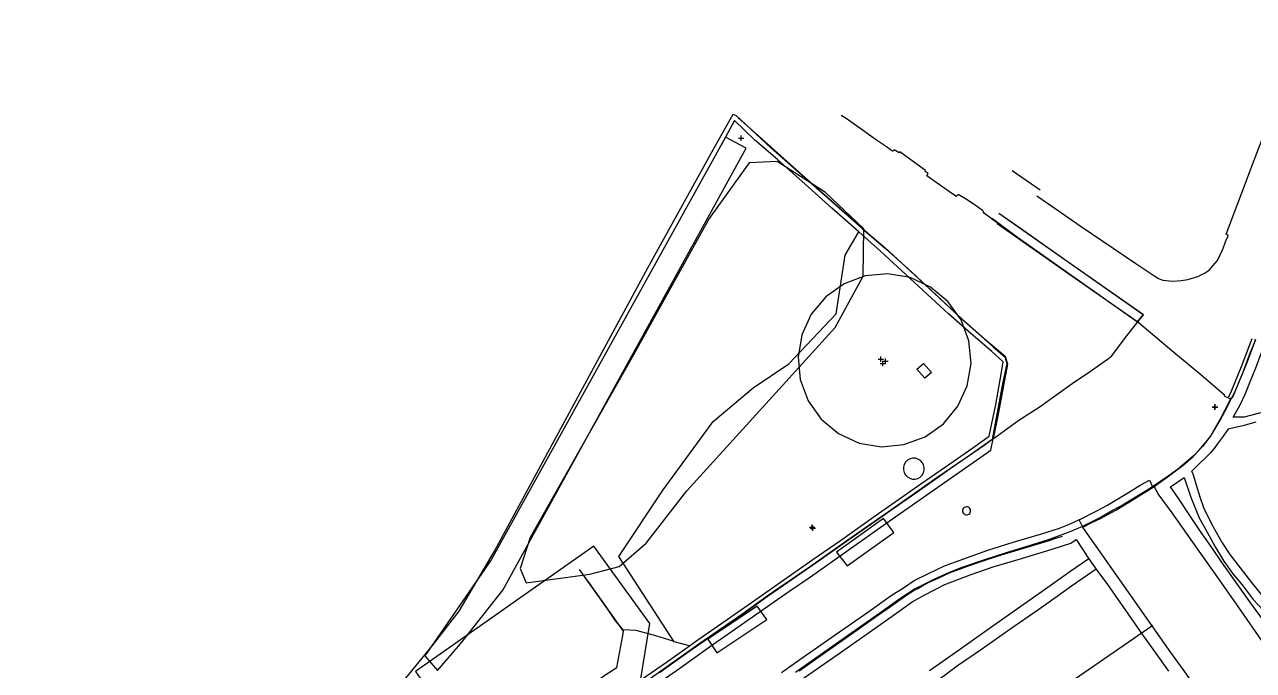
# Model space of a CAD drawing. Header units: metres. Extents: x 353335 to 353543, y 6929896 to 6930115.
# Drawn here: x 353360.86 to 353406.55, y 6930062.49 to 6930086.49 of the extents above; entities that cross this region are included whole.
import ezdxf

# ---------------------------------------------------------------- set-up
doc = ezdxf.new("R2010")
doc.units = ezdxf.units.M
for name, color, linetype in [('01 Overgang i belegg', 7, 'Continuous'), ('03 Benk', 7, 'Continuous'), ('05 Dører', 7, 'Continuous'), ('07 Gressarealer_busker', 7, 'Continuous'), ('08 Busker', 7, 'Continuous'), ('09 Hekk', 7, 'Continuous'), ('5002 Fasadeliv_fortau', 7, 'Continuous'), ('5014 Takkant_takrenne', 7, 'Continuous'), ('6002 MurLoddrett', 7, 'Continuous'), ('6113 Tre_dryppsone', 7, 'Continuous'), ('6113 Tre_stamme', 7, 'Continuous'), ('7001 Vegsenterlinje', 7, 'Continuous'), ('7005 Fortauskant ytre bunn', 7, 'Continuous'), ('7005 Fortauskant ytre topp', 7, 'Continuous'), ('7038 Bunn kantstein', 7, 'Continuous'), ('7038 Topp kantstein bakkant', 7, 'Continuous'), ('7038 Topp kantstein forkant', 7, 'Continuous'), ('7534 Overgangsfelt', 7, 'Continuous'), ('8163 Fordelingsskap', 7, 'Continuous'), ('8250 Kum', 7, 'Continuous'), ('8501 StolpeEnkel_bunn', 7, 'Continuous'), ('8501 StolpeEnkel_topp', 7, 'Continuous')]:
    doc.layers.add(name, color=color, linetype=linetype)

msp = doc.modelspace()

# ---------------------------------------------------------------- linework, layer by layer
at = {"layer": '01 Overgang i belegg', "color": 21, "true_color": 0xff9f80}
for points in [[(353407.823, 6930072.305, 3.339), (353407.435, 6930072.219, 3.324), (353406.208, 6930071.897, 3.3), (353405.801, 6930071.9, 3.3), (353406.037, 6930072.339, 3.311), (353406.254, 6930072.785, 3.299), (353406.409, 6930073.183, 3.318), (353406.641, 6930073.734, 3.34), (353406.887, 6930074.395, 3.36), (353407.168, 6930075.155, 3.373), (353407.573, 6930076.119, 3.408), (353407.87, 6930076.926, 3.42), (353408.216, 6930077.763, 3.46), (353408.497, 6930078.443, 3.469), (353408.78, 6930079.168, 3.502), (353408.873, 6930079.446, 3.502), (353410.206, 6930082.95, 3.628), (353410.585, 6930083.961, 3.66), (353411.022, 6930085.172, 3.697), (353411.524, 6930086.403, 3.728), (353411.576, 6930086.491, 3.734)], [(353383.677, 6930061.491, 3.188), (353385.218, 6930062.566, 3.191), (353386.369, 6930063.384, 3.188), (353389.271, 6930065.415, 3.184), (353390.08, 6930065.964, 3.179), (353392.881, 6930067.945, 3.164), (353395.307, 6930069.643, 3.181), (353396.79, 6930070.677, 3.216), (353396.879, 6930071.1, 3.225), (353397.833, 6930071.786, 3.277), (353398.58, 6930072.278, 3.328), (353399.894, 6930073.211, 3.401), (353400.403, 6930073.549, 3.425), (353401.156, 6930074.078, 3.464), (353401.285, 6930074.185, 3.479), (353401.787, 6930074.867, 3.513), (353402.254, 6930075.438, 3.592), (353403.584, 6930074.316, 3.493), (353404.513, 6930073.552, 3.475), (353405.464, 6930072.738, 3.455), (353405.463, 6930072.697, 3.456), (353405.692, 6930072.582, 3.45)], [(353406.634, 6930071.71, 3.299), (353406.158, 6930071.578, 3.301), (353405.613, 6930071.452, 3.293), (353405.563, 6930071.397, 3.303), (353405.424, 6930071.191, 3.301), (353405.195, 6930070.898, 3.295), (353405.094, 6930070.732, 3.3), (353404.947, 6930070.569, 3.294), (353404.756, 6930070.371, 3.292), (353404.585, 6930070.213, 3.285), (353404.246, 6930069.88, 3.288), (353404.281, 6930069.827, 3.293), (353404.352, 6930069.601, 3.3), (353404.527, 6930069.018, 3.314), (353404.702, 6930068.508, 3.308), (353405.053, 6930067.821, 3.315), (353405.389, 6930067.23, 3.311), (353405.671, 6930066.794, 3.321), (353405.963, 6930066.416, 3.316), (353406.474, 6930065.758, 3.339), (353406.902, 6930065.237, 3.343)], [(353400.197, 6930067.843, 3.23), (353400.076, 6930068.088, 3.239), (353400.729, 6930068.42, 3.245), (353401.104, 6930068.62, 3.238), (353401.905, 6930069.095, 3.259), (353402.342, 6930069.378, 3.269), (353402.69, 6930069.561, 3.276), (353402.796, 6930069.306, 3.264)], [(353407.021, 6930064.21, 3.34), (353406.41, 6930065.038, 3.323), (353405.845, 6930065.837, 3.313), (353405.385, 6930066.483, 3.297), (353405, 6930067.058, 3.291), (353404.581, 6930067.654, 3.301), (353404.185, 6930068.247, 3.286), (353403.776, 6930068.862, 3.257), (353403.467, 6930069.317, 3.279), (353403.973, 6930069.655, 3.285)], [(353403.973, 6930069.655, 3.285), (353404.238, 6930068.895, 3.288), (353404.537, 6930068.163, 3.3), (353404.824, 6930067.627, 3.302), (353405.126, 6930067.082, 3.302), (353405.454, 6930066.548, 3.308), (353405.787, 6930066.079, 3.298), (353406.125, 6930065.663, 3.325), (353406.537, 6930065.127, 3.322), (353406.914, 6930064.724, 3.343)], [(353400.076, 6930068.088, 3.239), (353399.698, 6930067.911, 3.226), (353399.331, 6930067.76, 3.212), (353398.621, 6930067.536, 3.197), (353397.608, 6930067.239, 3.176), (353396.659, 6930066.94, 3.154), (353396.183, 6930066.777, 3.141), (353395.057, 6930066.362, 3.127), (353394.43, 6930066.067, 3.119), (353393.979, 6930065.842, 3.124), (353393.537, 6930065.545, 3.115), (353393.084, 6930065.26, 3.116), (353392.25, 6930064.669, 3.115), (353390.994, 6930063.798, 3.119), (353389.683, 6930062.876, 3.12), (353389.004, 6930062.404, 3.124)], [(353388.935, 6930061.58, 2.932), (353390.949, 6930062.981, 2.931), (353392.157, 6930063.823, 2.933), (353393.117, 6930064.503, 2.944), (353393.863, 6930065.034, 2.951), (353394.327, 6930065.292, 2.956), (353395.073, 6930065.682, 2.984), (353396.017, 6930066.04, 3.021), (353396.906, 6930066.346, 3.061), (353397.806, 6930066.609, 3.105), (353399.062, 6930066.997, 3.164), (353399.758, 6930067.214, 3.196), (353399.964, 6930067.352, 3.199)], [(353399.964, 6930067.352, 3.199), (353400.428, 6930066.63, 3.221), (353400.728, 6930066.208, 3.222), (353401.119, 6930065.678, 3.211), (353401.887, 6930064.576, 3.22), (353402.429, 6930063.806, 3.224), (353402.876, 6930063.186, 3.232), (353403.389, 6930062.455, 3.234)], [(353400.428, 6930066.63, 3.221), (353399.722, 6930066.15, 3.19), (353398.903, 6930065.572, 3.145), (353397.657, 6930064.691, 3.062), (353396.655, 6930063.982, 3.011), (353395.618, 6930063.259, 2.961), (353394.505, 6930062.469, 2.922)], [(353400.699, 6930066.249, 3.222), (353399.791, 6930065.614, 3.184), (353399.246, 6930065.24, 3.154), (353398.575, 6930064.755, 3.103), (353397.496, 6930064.004, 3.042), (353396.437, 6930063.266, 2.963), (353395.588, 6930062.681, 2.946), (353394.816, 6930062.117, 2.924)]]:
    msp.add_polyline3d(points, dxfattribs=at)
at = {"layer": '03 Benk', "color": 151, "true_color": 0x80bfff}
for points in [[(353391.046, 6930066.885, 4), (353391.44, 6930066.374, 3.971), (353393.186, 6930067.613, 3.974), (353392.794, 6930068.133, 3.989), (353391.046, 6930066.885, 4)], [(353386.271, 6930063.655, 4.011), (353386.596, 6930063.142, 3.996), (353388.461, 6930064.38, 4.001), (353388.101, 6930064.875, 3.999), (353386.271, 6930063.655, 4.011)]]:
    msp.add_polyline3d(points, dxfattribs=at)
at = {"layer": '05 Dører', "color": 52, "true_color": 0xd2d200}
msp.add_line((353397.583, 6930081.071, 4.09), (353398.622, 6930080.354, 4.032), dxfattribs=at)
at = {"layer": '07 Gressarealer_busker', "color": 60, "true_color": 0xbfff00}
for points in [[(353385.588, 6930063.406, 3.312), (353385.018, 6930063.556, 3.307), (353382.951, 6930066.727, 3.425), (353384.608, 6930069.2, 3.451), (353386.463, 6930071.739, 3.463), (353387.947, 6930072.989, 3.466), (353389.277, 6930073.886, 3.481), (353391.042, 6930075.737, 3.498), (353391.374, 6930077.926, 3.451), (353391.876, 6930078.794, 3.55)], [(353384.974, 6930063.572, 3.305), (353384.329, 6930063.772, 3.301), (353383.605, 6930063.975, 3.323), (353383.121, 6930063.995, 3.352), (353382.85, 6930064.323, 3.348), (353382.531, 6930064.774, 3.341), (353381.49, 6930066.241, 3.401)]]:
    msp.add_polyline3d(points, dxfattribs=at)
at = {"layer": '08 Busker', "color": 64, "true_color": 0x7ca600}
msp.add_polyline3d([(353379.512, 6930065.738, 5.05), (353381.883, 6930066.067, 5.14), (353382.963, 6930066.35, 4.642), (353383.967, 6930067.217, 4.508), (353385.489, 6930069.159, 4.948), (353391, 6930075.237, 4.861), (353392.046, 6930077.144, 4.769), (353392.06, 6930078.895, 4.773), (353390.637, 6930080.252, 4.751), (353388.845, 6930081.408, 4.687), (353387.799, 6930081.347, 4.893), (353386.316, 6930079.28, 5.052), (353383.506, 6930074.216, 4.982), (353379.656, 6930067.423, 5.259), (353379.291, 6930066.276, 4.898), (353379.512, 6930065.738, 5.05)], dxfattribs=at)
at = {"layer": '09 Hekk', "color": 66, "true_color": 0x608000}
msp.add_polyline3d([(353387.693, 6930081.899, 4.792), (353386.919, 6930082.302, 4.625), (353378.213, 6930066.602, 4.718), (353375.743, 6930063.033, 4.585), (353376.212, 6930062.491, 4.57), (353377.071, 6930063.478, 4.584), (353378.638, 6930065.466, 4.722), (353387.693, 6930081.899, 4.792)], dxfattribs=at)
at = {"layer": '5002 Fasadeliv_fortau', "color": 201, "true_color": 0xdf80ff}
for points in [[(353394.462, 6930080.955, 3.325), (353394.339, 6930081.033, 3.331), (353394.363, 6930081.068, 3.337), (353393.448, 6930081.723, 3.345), (353393.397, 6930081.758, 3.351), (353393.373, 6930081.728, 3.357), (353393.195, 6930081.842, 3.355), (353393.141, 6930081.789, 3.345), (353393.129, 6930081.785, 3.329), (353393.06, 6930081.832, 3.332), (353392.902, 6930081.943, 3.339), (353392.495, 6930082.22, 3.338), (353392.006, 6930082.574, 3.324), (353391.408, 6930082.998, 3.331), (353391.218, 6930083.118, 3.329)], [(353398.494, 6930080.13, 4.009), (353399.247, 6930079.612, 3.96), (353400.112, 6930079.016, 3.896), (353402.18, 6930077.609, 3.764), (353402.845, 6930077.163, 3.706), (353403.02, 6930077.058, 3.704), (353403.184, 6930076.996, 3.7), (353403.544, 6930076.961, 3.687), (353403.879, 6930076.979, 3.676), (353404.113, 6930077.012, 3.679), (353404.479, 6930077.129, 3.67), (353404.752, 6930077.27, 3.664), (353404.898, 6930077.363, 3.672), (353405.129, 6930077.619, 3.678), (353405.216, 6930077.723, 3.681), (353405.415, 6930078.149, 3.706), (353405.55, 6930078.516, 3.715), (353405.611, 6930078.632, 3.725), (353405.613, 6930078.656, 3.727), (353405.53, 6930078.706, 3.733), (353406.116, 6930080.237, 3.784), (353406.518, 6930081.288, 3.811), (353406.963, 6930082.455, 3.858)], [(353396.827, 6930079.277, 3.39), (353396.512, 6930079.493, 3.358), (353396.532, 6930079.538, 3.382), (353396.475, 6930079.576, 3.354), (353396.201, 6930079.778, 3.358), (353395.845, 6930080.01, 3.356), (353395.568, 6930080.174, 3.355), (353395.499, 6930080.097, 3.343), (353395.48, 6930080.112, 3.338), (353395.246, 6930080.271, 3.334), (353394.786, 6930080.594, 3.332), (353394.405, 6930080.868, 3.325), (353394.462, 6930080.955, 3.325)], [(353376.716, 6930062.173, 3.421), (353377.07, 6930061.726, 3.443), (353377.169, 6930061.541, 3.494), (353377.712, 6930060.812, 3.487), (353377.723, 6930060.796, 3.463), (353378.014, 6930060.375, 3.465), (353378.188, 6930060.327, 3.413), (353379.193, 6930060.287, 3.338), (353379.511, 6930060.2, 3.393), (353381.301, 6930061.509, 3.409), (353382.432, 6930062.312, 3.415), (353382.878, 6930062.593, 3.416), (353383.103, 6930063.789, 3.459), (353383.127, 6930063.953, 3.454), (353381.803, 6930065.817, 3.416)]]:
    msp.add_polyline3d(points, dxfattribs=at)
at = {"layer": '5014 Takkant_takrenne', "color": 52, "true_color": 0xd2d200}
msp.add_polyline3d([(353377.896, 6930059.406, 5.744), (353379.62, 6930059.15, 5.795), (353383.764, 6930062.096, 5.764), (353384.113, 6930064.226, 5.764), (353382.025, 6930067.107, 5.762), (353375.394, 6930062.449, 5.746), (353377.481, 6930059.472, 5.761), (353377.896, 6930059.406, 5.744)], dxfattribs=at)
at = {"layer": '6002 MurLoddrett', "color": 171, "true_color": 0x8080ff}
for points in [[(353396.844, 6930079.279, 4.038), (353396.827, 6930079.277, 3.39), (353397.018, 6930079.131, 3.398), (353397.02, 6930079.099, 3.386), (353399.803, 6930077.149, 3.441), (353401.36, 6930076.067, 3.519), (353402.254, 6930075.438, 3.592), (353402.459, 6930075.704, 3.672), (353401.309, 6930076.512, 3.766), (353399.536, 6930077.742, 3.881), (353397.884, 6930078.907, 3.987), (353397.079, 6930079.464, 4.054)], [(353396.844, 6930079.279, 4.038), (353397.772, 6930078.588, 4.036), (353402.239, 6930075.445, 4.017), (353402.444, 6930075.704, 4.027), (353397.079, 6930079.464, 4.054)]]:
    msp.add_polyline3d(points, dxfattribs=at)
at = {"layer": '6113 Tre_dryppsone', "color": 58, "true_color": 0x4c4c00, "elevation": 3.439, "flags": 128}
msp.add_lwpolyline([(353395.972, 6930074.732), (353395.679, 6930075.519), (353395.193, 6930076.203), (353394.546, 6930076.738), (353393.782, 6930077.088), (353392.955, 6930077.228), (353392.119, 6930077.149), (353391.332, 6930076.856), (353390.647, 6930076.37), (353390.112, 6930075.723), (353389.763, 6930074.96), (353389.623, 6930074.132), (353389.702, 6930073.296), (353389.994, 6930072.509), (353390.481, 6930071.825), (353391.128, 6930071.29), (353391.891, 6930070.94), (353392.719, 6930070.8), (353393.555, 6930070.879), (353394.342, 6930071.172), (353395.026, 6930071.658), (353395.561, 6930072.305), (353395.911, 6930073.068), (353396.051, 6930073.896), (353395.972, 6930074.732)], dxfattribs=at)
at = {"layer": '6113 Tre_stamme', "color": 38, "true_color": 0x262600}
for p, q in [((353392.595, 6930074.059, 3.471), (353392.795, 6930074.059, 3.471)), ((353392.695, 6930073.959, 3.471), (353392.695, 6930074.159, 3.471)), ((353392.865, 6930073.883, 3.461), (353392.865, 6930074.083, 3.461)), ((353392.675, 6930073.89, 3.471), (353392.875, 6930073.89, 3.471)), ((353392.765, 6930073.983, 3.461), (353392.965, 6930073.983, 3.461)), ((353392.775, 6930073.79, 3.471), (353392.775, 6930073.99, 3.471))]:
    msp.add_line(p, q, dxfattribs=at)
at = {"layer": '7001 Vegsenterlinje', "color": 151, "true_color": 0x80bfff}
msp.add_polyline3d([(353402.808, 6930064.161, 3.242), (353399.176, 6930061.65, 3.107), (353394.997, 6930058.752, 2.968), (353390.379, 6930055.478, 2.906), (353386.266, 6930052.521, 2.922), (353383.174, 6930050.371, 2.947), (353379.954, 6930048.113, 2.965), (353377.272, 6930046.274, 2.941), (353374.816, 6930044.601, 2.9), (353373.026, 6930043.377, 2.902), (353370.857, 6930041.825, 2.915), (353368.737, 6930040.326, 2.929), (353366.071, 6930038.402, 2.954), (353363.813, 6930036.791, 2.975), (353362.29, 6930035.688, 3.001), (353359.822, 6930033.997, 3.035), (353357.277, 6930032.746, 3.072), (353353.606, 6930031.115, 3.139), (353348.348, 6930028.634, 3.207), (353345.551, 6930027.344, 3.293), (353340.577, 6930024.972, 3.263), (353335.447, 6930022.952, 3.376)], dxfattribs=at)
at = {"layer": '7005 Fortauskant ytre bunn', "color": 44, "true_color": 0xa67c00}
for points in [[(353402.859, 6930069.319, 3.257), (353403.342, 6930069.672, 3.277), (353403.937, 6930070.112, 3.272), (353404.314, 6930070.442, 3.275), (353404.516, 6930070.658, 3.277), (353404.672, 6930070.83, 3.274), (353404.948, 6930071.188, 3.285), (353405.295, 6930071.759, 3.287), (353405.604, 6930072.346, 3.29), (353405.714, 6930072.56, 3.295)], [(353389.658, 6930062.477, 2.93), (353390.551, 6930063.101, 2.932), (353391.51, 6930063.777, 2.943), (353392.539, 6930064.5, 2.945), (353392.965, 6930064.798, 2.947), (353393.399, 6930065.107, 2.959), (353393.738, 6930065.349, 2.955), (353393.966, 6930065.481, 2.959), (353394.099, 6930065.55, 2.964), (353394.224, 6930065.621, 2.96), (353394.445, 6930065.742, 2.969), (353394.6, 6930065.821, 2.975), (353394.823, 6930065.918, 2.989), (353395.039, 6930066.019, 2.993), (353395.254, 6930066.11, 2.988), (353395.443, 6930066.185, 3.003), (353395.653, 6930066.265, 3.008), (353395.919, 6930066.36, 3.021), (353396.431, 6930066.54, 3.038), (353397.02, 6930066.73, 3.062), (353397.303, 6930066.818, 3.078), (353398.053, 6930067.043, 3.111), (353398.915, 6930067.309, 3.151), (353399.168, 6930067.392, 3.166), (353399.286, 6930067.429, 3.171), (353399.452, 6930067.48, 3.177)]]:
    msp.add_polyline3d(points, dxfattribs=at)
at = {"layer": '7005 Fortauskant ytre topp', "color": 21, "true_color": 0xff9f80}
for points in [[(353405.698, 6930072.587, 3.445), (353405.692, 6930072.582, 3.45), (353405.642, 6930072.467, 3.447), (353405.332, 6930071.873, 3.416), (353404.962, 6930071.22, 3.378), (353404.651, 6930070.816, 3.352), (353404.305, 6930070.449, 3.348), (353403.976, 6930070.165, 3.348), (353403.727, 6930069.957, 3.326), (353403.376, 6930069.704, 3.3), (353402.796, 6930069.306, 3.264)], [(353402.796, 6930069.306, 3.264), (353402.52, 6930069.139, 3.264), (353401.746, 6930068.671, 3.243), (353401.34, 6930068.439, 3.233), (353400.884, 6930068.188, 3.237), (353400.197, 6930067.843, 3.23), (353399.718, 6930067.637, 3.207), (353398.996, 6930067.364, 3.185), (353398.252, 6930067.13, 3.169), (353397.355, 6930066.859, 3.155), (353396.584, 6930066.612, 3.129), (353395.745, 6930066.323, 3.109), (353395.232, 6930066.131, 3.109), (353394.67, 6930065.873, 3.106), (353393.969, 6930065.515, 3.11), (353393.408, 6930065.146, 3.105), (353392.656, 6930064.615, 3.101), (353391.03, 6930063.476, 3.097), (353389.521, 6930062.409, 3.096)]]:
    msp.add_polyline3d(points, dxfattribs=at)
at = {"layer": '7038 Bunn kantstein', "color": 201, "true_color": 0xdf80ff}
for points in [[(353387.397, 6930083.029, 3.286), (353388.02, 6930082.466, 3.317), (353389.571, 6930081.077, 3.33), (353390.848, 6930079.949, 3.327), (353392.303, 6930078.669, 3.327), (353392.844, 6930078.206, 3.321), (353393.96, 6930077.178, 3.285), (353395.609, 6930075.648, 3.251), (353396.544, 6930074.827, 3.22), (353397.315, 6930074.163, 3.225), (353397.404, 6930073.874, 3.269), (353397.063, 6930072.009, 3.279), (353396.879, 6930071.1, 3.225), (353396.539, 6930070.853, 3.222), (353395.28, 6930069.977, 3.2), (353394.709, 6930069.568, 3.19), (353393.995, 6930069.079, 3.173), (353393.319, 6930068.607, 3.176), (353392.492, 6930068.024, 3.183), (353391.297, 6930067.19, 3.19), (353390.493, 6930066.623, 3.189), (353389.406, 6930065.868, 3.194), (353388.562, 6930065.279, 3.199), (353387.598, 6930064.605, 3.2), (353386.172, 6930063.597, 3.193), (353385.682, 6930063.263, 3.2), (353385.082, 6930062.84, 3.204), (353384.463, 6930062.402, 3.198)], [(353405.714, 6930072.56, 3.295), (353405.757, 6930072.627, 3.29), (353405.893, 6930072.916, 3.292), (353406.142, 6930073.517, 3.32), (353406.407, 6930074.219, 3.347), (353406.634, 6930074.782, 3.364)]]:
    msp.add_polyline3d(points, dxfattribs=at)
at = {"layer": '7038 Topp kantstein bakkant', "color": 30, "true_color": 0xff8000}
for points in [[(353383.54, 6930061.973, 3.303), (353384.76, 6930062.825, 3.302), (353385.405, 6930063.278, 3.308), (353385.588, 6930063.406, 3.312), (353385.894, 6930063.628, 3.305), (353386.981, 6930064.38, 3.321), (353388.254, 6930065.276, 3.301), (353390.164, 6930066.608, 3.312), (353391.191, 6930067.322, 3.313), (353392.358, 6930068.148, 3.312), (353393.348, 6930068.836, 3.302), (353394.183, 6930069.424, 3.322), (353395.101, 6930070.049, 3.352), (353396.121, 6930070.76, 3.388), (353396.724, 6930071.189, 3.413), (353396.973, 6930072.371, 3.45), (353397.171, 6930073.495, 3.471), (353397.242, 6930073.958, 3.493), (353396.817, 6930074.351, 3.45), (353396.045, 6930075.005, 3.447), (353395.214, 6930075.741, 3.447), (353392.689, 6930078.071, 3.518), (353391.876, 6930078.794, 3.55), (353390.875, 6930079.664, 3.528), (353389.885, 6930080.554, 3.55), (353388.849, 6930081.479, 3.566), (353388.006, 6930082.211, 3.558), (353387.26, 6930082.928, 3.577), (353386.762, 6930082.007, 3.587)], [(353405.629, 6930072.652, 3.449), (353405.749, 6930072.901, 3.443), (353406.111, 6930073.788, 3.485), (353406.496, 6930074.822, 3.527)]]:
    msp.add_polyline3d(points, dxfattribs=at)
at = {"layer": '7038 Topp kantstein forkant', "color": 40, "true_color": 0xffbf00}
for points in [[(353374.538, 6930061.59, 3.527), (353376.03, 6930063.413, 3.525), (353377.021, 6930064.684, 3.535), (353378.338, 6930066.925, 3.553), (353380.231, 6930070.423, 3.574), (353384.039, 6930077.447, 3.557), (353386.427, 6930081.777, 3.578), (353387.21, 6930083.164, 3.568), (353387.315, 6930083.111, 3.561), (353388.613, 6930081.916, 3.567), (353390.824, 6930079.956, 3.539), (353392.005, 6930078.917, 3.547), (353392.882, 6930078.152, 3.527), (353393.851, 6930077.284, 3.468), (353395.888, 6930075.379, 3.452), (353396.875, 6930074.517, 3.451), (353397.231, 6930074.21, 3.448), (353397.303, 6930074.145, 3.456), (353397.378, 6930073.894, 3.448), (353397.224, 6930073.141, 3.448), (353396.99, 6930071.876, 3.423), (353396.838, 6930071.07, 3.401), (353396.063, 6930070.531, 3.37), (353394.773, 6930069.641, 3.331), (353392.98, 6930068.384, 3.297), (353391.427, 6930067.301, 3.293), (353390.044, 6930066.326, 3.28), (353389.178, 6930065.737, 3.302), (353388.471, 6930065.245, 3.299), (353387.526, 6930064.572, 3.294), (353385.968, 6930063.485, 3.3), (353384.131, 6930062.186, 3.291)], [(353406.601, 6930074.804, 3.503), (353406.608, 6930074.756, 3.52), (353406.285, 6930073.89, 3.478), (353406.061, 6930073.319, 3.463), (353405.793, 6930072.697, 3.449), (353405.754, 6930072.627, 3.447), (353405.698, 6930072.587, 3.445)]]:
    msp.add_polyline3d(points, dxfattribs=at)
at = {"layer": '7534 Overgangsfelt', "color": 9, "true_color": 0xbdbabd}
for points in [[(353405.2, 6930060.702, 3.25), (353405.153, 6930060.767, 3.257), (353405.06, 6930060.908, 3.25), (353404.826, 6930061.242, 3.25), (353404.427, 6930061.811, 3.25), (353403.969, 6930062.474, 3.25), (353403.484, 6930063.16, 3.247), (353402.69, 6930064.287, 3.226), (353402.055, 6930065.184, 3.216), (353401.133, 6930066.488, 3.218), (353400.761, 6930067.021, 3.219), (353400.454, 6930067.458, 3.222), (353400.206, 6930067.815, 3.22), (353400.519, 6930067.967, 3.23), (353400.882, 6930068.149, 3.229), (353401.427, 6930068.442, 3.232), (353402.103, 6930068.857, 3.246), (353402.859, 6930069.319, 3.257)], [(353405.153, 6930060.767, 3.257), (353405.207, 6930060.815, 3.265), (353405.263, 6930060.904, 3.265), (353405.598, 6930061.386, 3.288), (353405.795, 6930061.555, 3.296), (353406.071, 6930061.762, 3.304), (353406.377, 6930061.956, 3.316), (353406.728, 6930062.126, 3.337), (353407.128, 6930062.303, 3.349), (353407.605, 6930062.485, 3.369), (353407.049, 6930063.328, 3.317), (353405.892, 6930064.987, 3.298), (353405.223, 6930065.942, 3.3), (353404.439, 6930067.049, 3.28), (353403.528, 6930068.346, 3.267), (353403.008, 6930069.057, 3.26), (353402.859, 6930069.319, 3.257)]]:
    msp.add_polyline3d(points, dxfattribs=at)
at = {"layer": '8163 Fordelingsskap', "color": 52, "true_color": 0xd2d200, "elevation": 3.45, "flags": 128}
msp.add_lwpolyline([(353394.279, 6930073.9), (353394.576, 6930073.561), (353394.328, 6930073.347), (353394.029, 6930073.683), (353394.279, 6930073.9)], dxfattribs=at)
at = {"layer": '8250 Kum', "color": 171, "true_color": 0x8080ff, "flags": 128}
for points, elevation in [([(353393.692, 6930070.298), (353393.619, 6930070.227), (353393.567, 6930070.14), (353393.539, 6930070.042), (353393.538, 6930069.94), (353393.563, 6930069.842), (353393.612, 6930069.753), (353393.683, 6930069.68), (353393.77, 6930069.628), (353393.868, 6930069.6), (353393.97, 6930069.599), (353394.068, 6930069.624), (353394.157, 6930069.673), (353394.23, 6930069.744), (353394.282, 6930069.831), (353394.309, 6930069.929), (353394.311, 6930070.031), (353394.286, 6930070.129), (353394.237, 6930070.218), (353394.166, 6930070.291), (353394.078, 6930070.343), (353393.981, 6930070.371), (353393.879, 6930070.372), (353393.781, 6930070.347), (353393.692, 6930070.298)], 3.275), ([(353395.77, 6930068.515), (353395.749, 6930068.482), (353395.738, 6930068.445), (353395.736, 6930068.406), (353395.745, 6930068.368), (353395.763, 6930068.334), (353395.79, 6930068.305), (353395.823, 6930068.285), (353395.86, 6930068.273), (353395.899, 6930068.272), (353395.937, 6930068.281), (353395.972, 6930068.299), (353396, 6930068.326), (353396.021, 6930068.359), (353396.032, 6930068.396), (353396.033, 6930068.435), (353396.025, 6930068.473), (353396.006, 6930068.507), (353395.98, 6930068.536), (353395.947, 6930068.556), (353395.909, 6930068.568), (353395.87, 6930068.569), (353395.832, 6930068.56), (353395.798, 6930068.542), (353395.77, 6930068.515)], 3.175)]:
    msp.add_lwpolyline(points, dxfattribs=dict(at, elevation=elevation))
at = {"layer": '8501 StolpeEnkel_bunn', "color": 21, "true_color": 0xff9f80}
for p, q in [((353405.02, 6930072.283, 3.499), (353405.22, 6930072.283, 3.499)), ((353405.12, 6930072.183, 3.499), (353405.12, 6930072.383, 3.499)), ((353390.044, 6930067.814, 3.409), (353390.244, 6930067.814, 3.409)), ((353390.144, 6930067.714, 3.409), (353390.144, 6930067.914, 3.409))]:
    msp.add_line(p, q, dxfattribs=at)
at = {"layer": '8501 StolpeEnkel_topp', "color": 11, "true_color": 0xff8080}
for p, q in [((353387.402, 6930082.269, 8.508), (353387.602, 6930082.269, 8.508)), ((353387.502, 6930082.169, 8.508), (353387.502, 6930082.369, 8.508)), ((353405.009, 6930072.273, 8.364), (353405.209, 6930072.273, 8.364)), ((353405.109, 6930072.173, 8.364), (353405.109, 6930072.373, 8.364)), ((353390.066, 6930067.777, 8.274), (353390.266, 6930067.777, 8.274)), ((353390.166, 6930067.677, 8.274), (353390.166, 6930067.877, 8.274))]:
    msp.add_line(p, q, dxfattribs=at)

doc.saveas('drawing.dxf')
